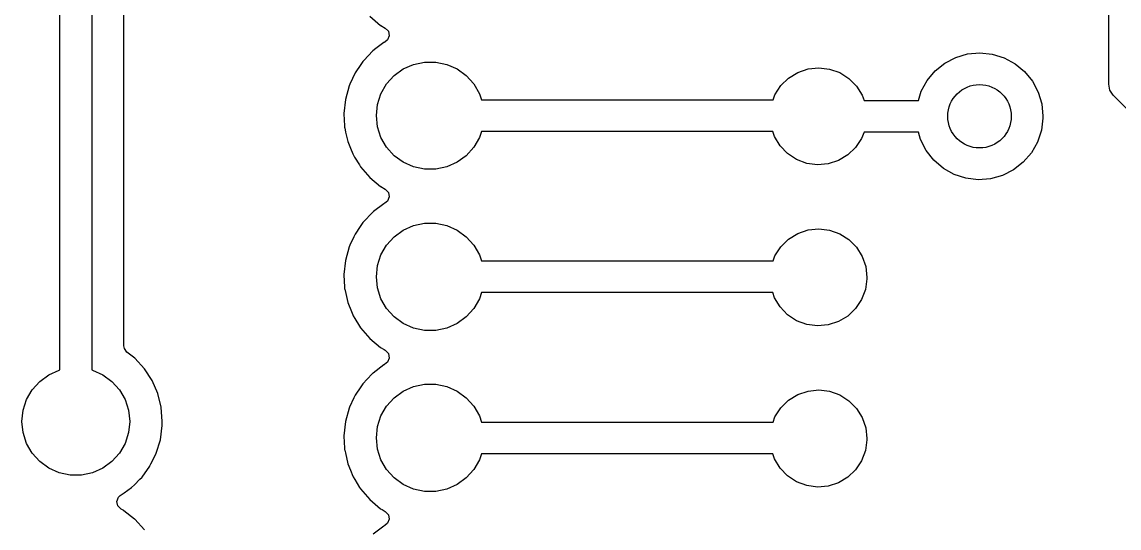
# Model space of a CAD drawing. Extents: x 3.94 to 7.52, y -4.52 to -2.62.
# Drawn here: x 4.096 to 4.777, y -3.546 to -3.231 of the extents above; entities that cross this region are included whole.
import ezdxf

# ---------------------------------------------------------------- set-up
doc = ezdxf.new("R2010")
doc.units = 0
doc.header["$MEASUREMENT"] = 0
doc.layers.add('BLACK', color=7, linetype='CONTINUOUS')

msp = doc.modelspace()

# ---------------------------------------------------------------- linework, layer by layer
at = {"layer": 'BLACK', "linetype": 'CONTINUOUS'}
for p, q in [((4.77016, -3.27), (4.77016, -2.80408)), ((4.11917, -3.44748), (4.11917, -2.82098)), ((4.13886, -2.82506), (4.13886, -3.44748)), ((4.15888, -3.43243), (4.15888, -2.83541)), ((4.31147, -3.22795), (4.31823, -3.23357)), ((4.31823, -3.23357), (4.31842, -3.23368)), ((4.31842, -3.23368), (4.32112, -3.23525)), ((4.32112, -3.23525), (4.32304, -3.23729)), ((4.32355, -3.24004), (4.3225, -3.24262)), ((4.32304, -3.23729), (4.32355, -3.24004)), ((4.31532, -3.24802), (4.31338, -3.24947)), ((4.32025, -3.24432), (4.31532, -3.24802)), ((4.32042, -3.24419), (4.32025, -3.24432)), ((4.32025, -3.24432), (4.32025, -3.24432)), ((4.32091, -3.24394), (4.32042, -3.24419)), ((4.3225, -3.24262), (4.32091, -3.24394)), ((4.30796, -3.25515), (4.30731, -3.25583)), ((4.31324, -3.24962), (4.30796, -3.25515)), ((4.31338, -3.24947), (4.31324, -3.24962)), ((4.66844, -3.25706), (4.67525, -3.2535)), ((4.67525, -3.2535), (4.68262, -3.25133)), ((4.68262, -3.25133), (4.69027, -3.25063)), ((4.69027, -3.25063), (4.69792, -3.25143)), ((4.69792, -3.25143), (4.70526, -3.25371)), ((4.70526, -3.25371), (4.71202, -3.25736)), ((4.30585, -3.25797), (4.30235, -3.2631)), ((4.30719, -3.256), (4.30585, -3.25797)), ((4.30731, -3.25583), (4.30719, -3.256)), ((4.30719, -3.256), (4.30719, -3.256)), ((4.32662, -3.26474), (4.33228, -3.26063)), ((4.33228, -3.26063), (4.33867, -3.25778)), ((4.33867, -3.25778), (4.34552, -3.25633)), ((4.34552, -3.25633), (4.35251, -3.25633)), ((4.35251, -3.25633), (4.35936, -3.25778)), ((4.35936, -3.25778), (4.36575, -3.26063)), ((4.36575, -3.26063), (4.37141, -3.26474)), ((4.57718, -3.26275), (4.58353, -3.26058)), ((4.58353, -3.26058), (4.59021, -3.25988)), ((4.59021, -3.25988), (4.59688, -3.26068)), ((4.59688, -3.26068), (4.6032, -3.26293)), ((4.65752, -3.26776), (4.66245, -3.26187)), ((4.66245, -3.26187), (4.66844, -3.25706)), ((4.71202, -3.25736), (4.71794, -3.26226)), ((4.30074, -3.26658), (4.29915, -3.27)), ((4.30235, -3.2631), (4.30074, -3.26658)), ((4.32194, -3.26994), (4.32662, -3.26474)), ((4.37141, -3.26474), (4.37609, -3.26994)), ((4.56666, -3.27096), (4.57146, -3.26627)), ((4.57146, -3.26627), (4.57718, -3.26275)), ((4.6032, -3.26293), (4.60887, -3.26653)), ((4.60887, -3.26653), (4.6136, -3.27129)), ((4.65381, -3.27449), (4.65752, -3.26776)), ((4.71794, -3.26226), (4.72279, -3.26821)), ((4.72279, -3.26821), (4.7264, -3.275)), ((4.29865, -3.27107), (4.2963, -3.27955)), ((4.29915, -3.27), (4.29865, -3.27107)), ((4.31844, -3.276), (4.32194, -3.26994)), ((4.37609, -3.26994), (4.37959, -3.276)), ((4.56302, -3.27661), (4.56666, -3.27096)), ((4.6136, -3.27129), (4.61716, -3.27699)), ((4.65202, -3.28016), (4.65381, -3.27449)), ((4.7264, -3.275), (4.72862, -3.28235)), ((4.77091, -3.27377), (4.77016, -3.27)), ((4.77304, -3.27696), (4.77091, -3.27377)), ((4.2963, -3.27955), (4.29536, -3.2883)), ((4.31555, -3.28961), (4.31628, -3.28265)), ((4.31628, -3.28265), (4.31844, -3.276)), ((4.37959, -3.276), (4.38081, -3.27976)), ((4.38081, -3.27976), (4.56187, -3.27976)), ((4.56187, -3.27976), (4.56302, -3.27661)), ((4.61716, -3.27699), (4.61827, -3.28016)), ((4.61827, -3.28016), (4.65202, -3.28016)), ((4.72862, -3.28235), (4.72937, -3.29)), ((4.82304, -3.32696), (4.77304, -3.27696)), ((4.29536, -3.2883), (4.29538, -3.2885)), ((4.29538, -3.2885), (4.29538, -3.2885)), ((4.29538, -3.2885), (4.29581, -3.29603)), ((4.29581, -3.29603), (4.29587, -3.29708)), ((4.31628, -3.29656), (4.31555, -3.28961)), ((4.72935, -3.2911), (4.72839, -3.29872)), ((4.72937, -3.29), (4.72935, -3.2911)), ((4.29587, -3.29708), (4.29592, -3.29727)), ((4.29592, -3.29727), (4.29592, -3.29727)), ((4.29592, -3.29727), (4.2965, -3.29987)), ((4.2965, -3.29987), (4.2978, -3.30566)), ((4.31844, -3.30322), (4.31628, -3.29656)), ((4.38081, -3.29945), (4.37959, -3.30322)), ((4.5616, -3.29945), (4.38081, -3.29945)), ((4.56266, -3.30263), (4.5616, -3.29945)), ((4.56614, -3.30838), (4.56266, -3.30263)), ((4.61828, -3.29984), (4.61679, -3.30377)), ((4.65206, -3.29984), (4.61828, -3.29984)), ((4.65339, -3.30449), (4.65206, -3.29984)), ((4.72839, -3.29872), (4.72597, -3.30601)), ((4.2978, -3.30566), (4.29946, -3.30974)), ((4.29946, -3.30974), (4.30094, -3.31337)), ((4.32194, -3.30928), (4.31844, -3.30322)), ((4.32662, -3.31448), (4.32194, -3.30928)), ((4.37609, -3.30928), (4.37141, -3.31448)), ((4.37959, -3.30322), (4.37609, -3.30928)), ((4.5708, -3.31321), (4.56614, -3.30838)), ((4.61307, -3.30936), (4.60821, -3.31399)), ((4.61679, -3.30377), (4.61307, -3.30936)), ((4.65691, -3.31133), (4.65339, -3.30449)), ((4.72597, -3.30601), (4.72217, -3.31269)), ((4.30094, -3.31337), (4.30111, -3.3138)), ((4.30111, -3.3138), (4.30208, -3.31538)), ((4.30208, -3.31538), (4.30505, -3.32023)), ((4.33228, -3.31859), (4.32662, -3.31448)), ((4.37141, -3.31448), (4.36575, -3.31859)), ((4.57642, -3.31688), (4.5708, -3.31321)), ((4.60821, -3.31399), (4.60244, -3.31743)), ((4.66168, -3.31735), (4.65691, -3.31133)), ((4.72217, -3.31269), (4.71715, -3.31851)), ((4.30505, -3.32023), (4.30571, -3.3213)), ((4.30571, -3.3213), (4.31147, -3.32795)), ((4.33867, -3.32143), (4.33228, -3.31859)), ((4.34552, -3.32289), (4.33867, -3.32143)), ((4.35251, -3.32289), (4.34552, -3.32289)), ((4.35936, -3.32143), (4.35251, -3.32289)), ((4.36575, -3.31859), (4.35936, -3.32143)), ((4.58271, -3.31922), (4.57642, -3.31688)), ((4.58937, -3.32011), (4.58271, -3.31922)), ((4.59606, -3.3195), (4.58937, -3.32011)), ((4.60244, -3.31743), (4.59606, -3.3195)), ((4.66753, -3.32233), (4.66168, -3.31735)), ((4.67424, -3.32608), (4.66753, -3.32233)), ((4.7111, -3.32324), (4.70424, -3.32671)), ((4.71715, -3.31851), (4.7111, -3.32324)), ((4.31147, -3.32795), (4.31823, -3.33357)), ((4.68155, -3.32845), (4.67424, -3.32608)), ((4.68918, -3.32936), (4.68155, -3.32845)), ((4.69684, -3.32877), (4.68918, -3.32936)), ((4.70424, -3.32671), (4.69684, -3.32877)), ((4.31823, -3.33357), (4.31842, -3.33368)), ((4.31842, -3.33368), (4.32112, -3.33525)), ((4.32112, -3.33525), (4.32304, -3.33729)), ((4.32091, -3.34394), (4.32042, -3.34419)), ((4.3225, -3.34262), (4.32091, -3.34394)), ((4.32355, -3.34004), (4.3225, -3.34262)), ((4.32304, -3.33729), (4.32355, -3.34004)), ((4.31338, -3.34947), (4.30731, -3.35583)), ((4.31381, -3.34915), (4.31338, -3.34947)), ((4.32025, -3.34432), (4.31381, -3.34915)), ((4.32042, -3.34419), (4.32025, -3.34432)), ((4.32025, -3.34432), (4.32025, -3.34432)), ((4.30719, -3.356), (4.30554, -3.35842)), ((4.30731, -3.35583), (4.30719, -3.356)), ((4.30719, -3.356), (4.30719, -3.356)), ((4.33867, -3.35778), (4.34552, -3.35633)), ((4.34552, -3.35633), (4.35251, -3.35633)), ((4.35251, -3.35633), (4.35936, -3.35778)), ((4.30235, -3.3631), (4.30155, -3.36484)), ((4.30554, -3.35842), (4.30235, -3.3631)), ((4.32662, -3.36474), (4.33228, -3.36063)), ((4.33228, -3.36063), (4.33867, -3.35778)), ((4.35936, -3.35778), (4.36575, -3.36063)), ((4.36575, -3.36063), (4.37141, -3.36474)), ((4.57146, -3.36627), (4.57718, -3.36275)), ((4.57718, -3.36275), (4.58353, -3.36058)), ((4.58353, -3.36058), (4.59021, -3.35988)), ((4.59021, -3.35988), (4.59688, -3.36068)), ((4.59688, -3.36068), (4.6032, -3.36293)), ((4.6032, -3.36293), (4.60887, -3.36653)), ((4.29865, -3.37107), (4.2963, -3.37955)), ((4.29915, -3.37), (4.29865, -3.37107)), ((4.30155, -3.36484), (4.29915, -3.37)), ((4.31844, -3.376), (4.32194, -3.36994)), ((4.32194, -3.36994), (4.32662, -3.36474)), ((4.37141, -3.36474), (4.37609, -3.36994)), ((4.37609, -3.36994), (4.37959, -3.376)), ((4.56302, -3.37661), (4.56666, -3.37096)), ((4.56666, -3.37096), (4.57146, -3.36627)), ((4.60887, -3.36653), (4.6136, -3.37129)), ((4.31628, -3.38265), (4.31844, -3.376)), ((4.37959, -3.376), (4.38081, -3.37976)), ((4.56187, -3.37976), (4.56302, -3.37661)), ((4.6136, -3.37129), (4.61716, -3.37699)), ((4.61716, -3.37699), (4.61937, -3.38333)), ((4.2963, -3.37955), (4.29536, -3.3883)), ((4.31555, -3.38961), (4.31628, -3.38265)), ((4.38081, -3.37976), (4.56187, -3.37976)), ((4.61937, -3.38333), (4.62012, -3.39)), ((4.29536, -3.3883), (4.29538, -3.3885)), ((4.29538, -3.3885), (4.29538, -3.3885)), ((4.29538, -3.3885), (4.29581, -3.39603)), ((4.31628, -3.39656), (4.31555, -3.38961)), ((4.62011, -3.39084), (4.61917, -3.39749)), ((4.62012, -3.39), (4.62011, -3.39084)), ((4.29581, -3.39603), (4.29587, -3.39708)), ((4.29587, -3.39708), (4.29592, -3.39727)), ((4.29592, -3.39727), (4.29592, -3.39727)), ((4.29592, -3.39727), (4.29654, -3.40005)), ((4.31844, -3.40322), (4.31628, -3.39656)), ((4.61917, -3.39749), (4.61679, -3.40377)), ((4.29654, -3.40005), (4.2978, -3.40566)), ((4.32194, -3.40928), (4.31844, -3.40322)), ((4.37959, -3.40322), (4.37609, -3.40928)), ((4.38081, -3.39945), (4.37959, -3.40322)), ((4.5616, -3.39945), (4.38081, -3.39945)), ((4.56266, -3.40263), (4.5616, -3.39945)), ((4.56614, -3.40838), (4.56266, -3.40263)), ((4.61679, -3.40377), (4.61307, -3.40936)), ((4.2978, -3.40566), (4.30004, -3.41116)), ((4.30004, -3.41116), (4.30093, -3.41334)), ((4.32662, -3.41448), (4.32194, -3.40928)), ((4.37609, -3.40928), (4.37141, -3.41448)), ((4.5708, -3.41321), (4.56614, -3.40838)), ((4.61307, -3.40936), (4.60821, -3.41399)), ((4.30093, -3.41334), (4.30111, -3.4138)), ((4.30111, -3.4138), (4.30215, -3.4155)), ((4.30215, -3.4155), (4.30505, -3.42023)), ((4.33228, -3.41859), (4.32662, -3.41448)), ((4.33867, -3.42143), (4.33228, -3.41859)), ((4.36575, -3.41859), (4.35936, -3.42143)), ((4.37141, -3.41448), (4.36575, -3.41859)), ((4.57642, -3.41688), (4.5708, -3.41321)), ((4.58271, -3.41922), (4.57642, -3.41688)), ((4.60244, -3.41743), (4.59606, -3.4195)), ((4.60821, -3.41399), (4.60244, -3.41743)), ((4.30505, -3.42023), (4.30571, -3.4213)), ((4.30571, -3.4213), (4.31147, -3.42795)), ((4.34552, -3.42289), (4.33867, -3.42143)), ((4.35251, -3.42289), (4.34552, -3.42289)), ((4.35936, -3.42143), (4.35251, -3.42289)), ((4.58937, -3.42011), (4.58271, -3.41922)), ((4.59606, -3.4195), (4.58937, -3.42011)), ((4.15915, -3.43405), (4.15888, -3.43243)), ((4.31147, -3.42795), (4.31823, -3.43357)), ((4.16076, -3.43633), (4.15915, -3.43405)), ((4.16486, -3.43956), (4.16076, -3.43633)), ((4.31823, -3.43357), (4.3204, -3.43484)), ((4.3204, -3.43484), (4.32112, -3.43525)), ((4.32112, -3.43525), (4.32304, -3.43729)), ((4.32304, -3.43729), (4.32355, -3.44004)), ((4.16562, -3.44016), (4.16486, -3.43956)), ((4.17154, -3.44666), (4.16562, -3.44016)), ((4.32025, -3.44432), (4.31355, -3.44935)), ((4.32042, -3.44419), (4.32025, -3.44432)), ((4.32025, -3.44432), (4.32025, -3.44432)), ((4.32091, -3.44394), (4.32042, -3.44419)), ((4.3225, -3.44262), (4.32091, -3.44394)), ((4.32355, -3.44004), (4.3225, -3.44262)), ((4.10662, -3.45454), (4.11228, -3.45043)), ((4.11228, -3.45043), (4.11867, -3.44758)), ((4.11867, -3.44758), (4.11917, -3.44748)), ((4.13886, -3.44748), (4.13936, -3.44758)), ((4.13936, -3.44758), (4.14575, -3.45043)), ((4.14575, -3.45043), (4.15141, -3.45454)), ((4.17631, -3.45405), (4.17154, -3.44666)), ((4.31324, -3.44962), (4.30965, -3.45339)), ((4.31338, -3.44947), (4.31324, -3.44962)), ((4.31355, -3.44935), (4.31338, -3.44947)), ((4.10194, -3.45974), (4.10662, -3.45454)), ((4.15141, -3.45454), (4.15609, -3.45974)), ((4.17982, -3.46211), (4.17631, -3.45405)), ((4.30585, -3.45797), (4.30235, -3.4631)), ((4.30719, -3.456), (4.30585, -3.45797)), ((4.30731, -3.45583), (4.30719, -3.456)), ((4.30719, -3.456), (4.30719, -3.456)), ((4.30965, -3.45339), (4.30731, -3.45583)), ((4.33228, -3.46063), (4.33867, -3.45778)), ((4.33867, -3.45778), (4.34552, -3.45633)), ((4.34552, -3.45633), (4.35251, -3.45633)), ((4.35251, -3.45633), (4.35936, -3.45778)), ((4.35936, -3.45778), (4.36575, -3.46063)), ((4.09628, -3.47245), (4.09844, -3.4658)), ((4.09844, -3.4658), (4.10194, -3.45974)), ((4.15609, -3.45974), (4.15959, -3.4658)), ((4.15959, -3.4658), (4.16175, -3.47245)), ((4.18196, -3.47064), (4.17982, -3.46211)), ((4.30155, -3.46484), (4.29894, -3.47045)), ((4.30235, -3.4631), (4.30155, -3.46484)), ((4.32194, -3.46994), (4.32662, -3.46474)), ((4.32662, -3.46474), (4.33228, -3.46063)), ((4.36575, -3.46063), (4.37141, -3.46474)), ((4.37141, -3.46474), (4.37609, -3.46994)), ((4.56666, -3.47096), (4.57146, -3.46627)), ((4.57146, -3.46627), (4.57718, -3.46275)), ((4.57718, -3.46275), (4.58353, -3.46058)), ((4.58353, -3.46058), (4.59021, -3.45988)), ((4.59021, -3.45988), (4.59688, -3.46068)), ((4.59688, -3.46068), (4.6032, -3.46293)), ((4.6032, -3.46293), (4.60887, -3.46653)), ((4.60887, -3.46653), (4.6136, -3.47129)), ((4.09555, -3.47941), (4.09628, -3.47245)), ((4.16175, -3.47245), (4.16248, -3.47941)), ((4.18268, -3.47941), (4.18196, -3.47064)), ((4.29865, -3.47107), (4.2963, -3.47955)), ((4.29894, -3.47045), (4.29865, -3.47107)), ((4.31844, -3.476), (4.32194, -3.46994)), ((4.37609, -3.46994), (4.37959, -3.476)), ((4.56302, -3.47661), (4.56666, -3.47096)), ((4.6136, -3.47129), (4.61716, -3.47699)), ((4.09628, -3.48637), (4.09555, -3.47941)), ((4.16248, -3.47941), (4.16175, -3.48637)), ((4.18262, -3.4819), (4.18268, -3.47954)), ((4.18268, -3.47954), (4.18268, -3.47941)), ((4.18268, -3.47954), (4.18268, -3.47954)), ((4.2963, -3.47955), (4.29536, -3.4883)), ((4.31628, -3.48265), (4.31844, -3.476)), ((4.37959, -3.476), (4.38081, -3.47976)), ((4.38081, -3.47976), (4.56187, -3.47976)), ((4.56187, -3.47976), (4.56302, -3.47661)), ((4.61716, -3.47699), (4.61937, -3.48333)), ((4.09844, -3.49302), (4.09628, -3.48637)), ((4.16175, -3.48637), (4.15959, -3.49302)), ((4.18147, -3.49075), (4.18262, -3.48203)), ((4.18262, -3.48203), (4.18262, -3.4819)), ((4.31555, -3.48961), (4.31628, -3.48265)), ((4.61937, -3.48333), (4.62012, -3.49)), ((4.10194, -3.49908), (4.09844, -3.49302)), ((4.15959, -3.49302), (4.15609, -3.49908)), ((4.17891, -3.49917), (4.18147, -3.49075)), ((4.29536, -3.4883), (4.29538, -3.4885)), ((4.29538, -3.4885), (4.29538, -3.4885)), ((4.29538, -3.4885), (4.29581, -3.49603)), ((4.31628, -3.49656), (4.31555, -3.48961)), ((4.62011, -3.49084), (4.61917, -3.49749)), ((4.62012, -3.49), (4.62011, -3.49084)), ((4.10662, -3.50428), (4.10194, -3.49908)), ((4.15609, -3.49908), (4.15141, -3.50428)), ((4.17565, -3.50577), (4.17882, -3.49935)), ((4.17882, -3.49935), (4.17891, -3.49917)), ((4.17882, -3.49935), (4.17882, -3.49935)), ((4.29581, -3.49603), (4.29587, -3.49708)), ((4.29587, -3.49708), (4.29592, -3.49727)), ((4.29592, -3.49727), (4.29592, -3.49727)), ((4.29592, -3.49727), (4.2963, -3.49897)), ((4.2963, -3.49897), (4.2978, -3.50566)), ((4.31844, -3.50322), (4.31628, -3.49656)), ((4.38081, -3.49945), (4.37959, -3.50322)), ((4.5616, -3.49945), (4.38081, -3.49945)), ((4.56266, -3.50263), (4.5616, -3.49945)), ((4.61917, -3.49749), (4.61679, -3.50377)), ((4.11228, -3.50839), (4.10662, -3.50428)), ((4.15141, -3.50428), (4.14575, -3.50839)), ((4.1701, -3.5139), (4.1749, -3.50722)), ((4.1749, -3.50722), (4.17502, -3.50705)), ((4.17502, -3.50705), (4.17565, -3.50577)), ((4.2978, -3.50566), (4.29941, -3.50962)), ((4.32194, -3.50928), (4.31844, -3.50322)), ((4.37959, -3.50322), (4.37609, -3.50928)), ((4.56614, -3.50838), (4.56266, -3.50263)), ((4.61679, -3.50377), (4.61307, -3.50936)), ((4.11867, -3.51124), (4.11228, -3.50839)), ((4.12552, -3.51269), (4.11867, -3.51124)), ((4.13251, -3.51269), (4.12552, -3.51269)), ((4.13936, -3.51124), (4.13251, -3.51269)), ((4.14575, -3.50839), (4.13936, -3.51124)), ((4.16873, -3.51534), (4.16989, -3.51419)), ((4.16989, -3.51419), (4.1701, -3.5139)), ((4.29941, -3.50962), (4.30092, -3.51332)), ((4.30092, -3.51332), (4.30111, -3.5138)), ((4.30111, -3.5138), (4.30215, -3.5155)), ((4.32662, -3.51448), (4.32194, -3.50928)), ((4.37609, -3.50928), (4.37141, -3.51448)), ((4.5708, -3.51321), (4.56614, -3.50838)), ((4.57642, -3.51688), (4.5708, -3.51321)), ((4.60821, -3.51399), (4.60244, -3.51743)), ((4.61307, -3.50936), (4.60821, -3.51399)), ((4.15893, -3.52377), (4.16366, -3.5204)), ((4.16366, -3.5204), (4.16538, -3.51869)), ((4.16538, -3.51869), (4.16873, -3.51534)), ((4.30215, -3.5155), (4.30516, -3.5204)), ((4.30516, -3.5204), (4.30571, -3.5213)), ((4.33228, -3.51859), (4.32662, -3.51448)), ((4.33867, -3.52143), (4.33228, -3.51859)), ((4.36575, -3.51859), (4.35936, -3.52143)), ((4.37141, -3.51448), (4.36575, -3.51859)), ((4.58271, -3.51922), (4.57642, -3.51688)), ((4.58937, -3.52011), (4.58271, -3.51922)), ((4.59606, -3.5195), (4.58937, -3.52011)), ((4.60244, -3.51743), (4.59606, -3.5195)), ((4.15454, -3.52909), (4.15553, -3.52648)), ((4.15553, -3.52648), (4.15661, -3.52543)), ((4.15661, -3.52543), (4.15893, -3.52377)), ((4.30571, -3.5213), (4.31147, -3.52795)), ((4.34552, -3.52289), (4.33867, -3.52143)), ((4.35251, -3.52289), (4.34552, -3.52289)), ((4.35936, -3.52143), (4.35251, -3.52289)), ((4.15512, -3.53183), (4.15454, -3.52909)), ((4.15709, -3.53381), (4.15512, -3.53183)), ((4.15871, -3.53471), (4.15709, -3.53381)), ((4.31147, -3.52795), (4.31823, -3.53357)), ((4.31823, -3.53357), (4.31918, -3.53412)), ((4.31918, -3.53412), (4.32112, -3.53525)), ((4.15887, -3.53483), (4.15871, -3.53471)), ((4.16546, -3.54003), (4.15887, -3.53483)), ((4.15887, -3.53483), (4.15887, -3.53483)), ((4.16562, -3.54016), (4.16546, -3.54003)), ((4.16546, -3.54003), (4.16546, -3.54003)), ((4.17154, -3.54666), (4.16562, -3.54016)), ((4.32112, -3.53525), (4.32304, -3.53729)), ((4.32355, -3.54004), (4.3225, -3.54262)), ((4.32304, -3.53729), (4.32355, -3.54004)), ((4.32025, -3.54432), (4.31355, -3.54935)), ((4.32042, -3.54419), (4.32025, -3.54432)), ((4.32025, -3.54432), (4.32025, -3.54432)), ((4.32091, -3.54394), (4.32042, -3.54419)), ((4.3225, -3.54262), (4.32091, -3.54394))]:
    msp.add_line(p, q, dxfattribs=at)
at = {"layer": 'BLACK'}
msp.add_circle((4.69, -3.29), 0.01969, dxfattribs=at)

doc.saveas('drawing.dxf')
